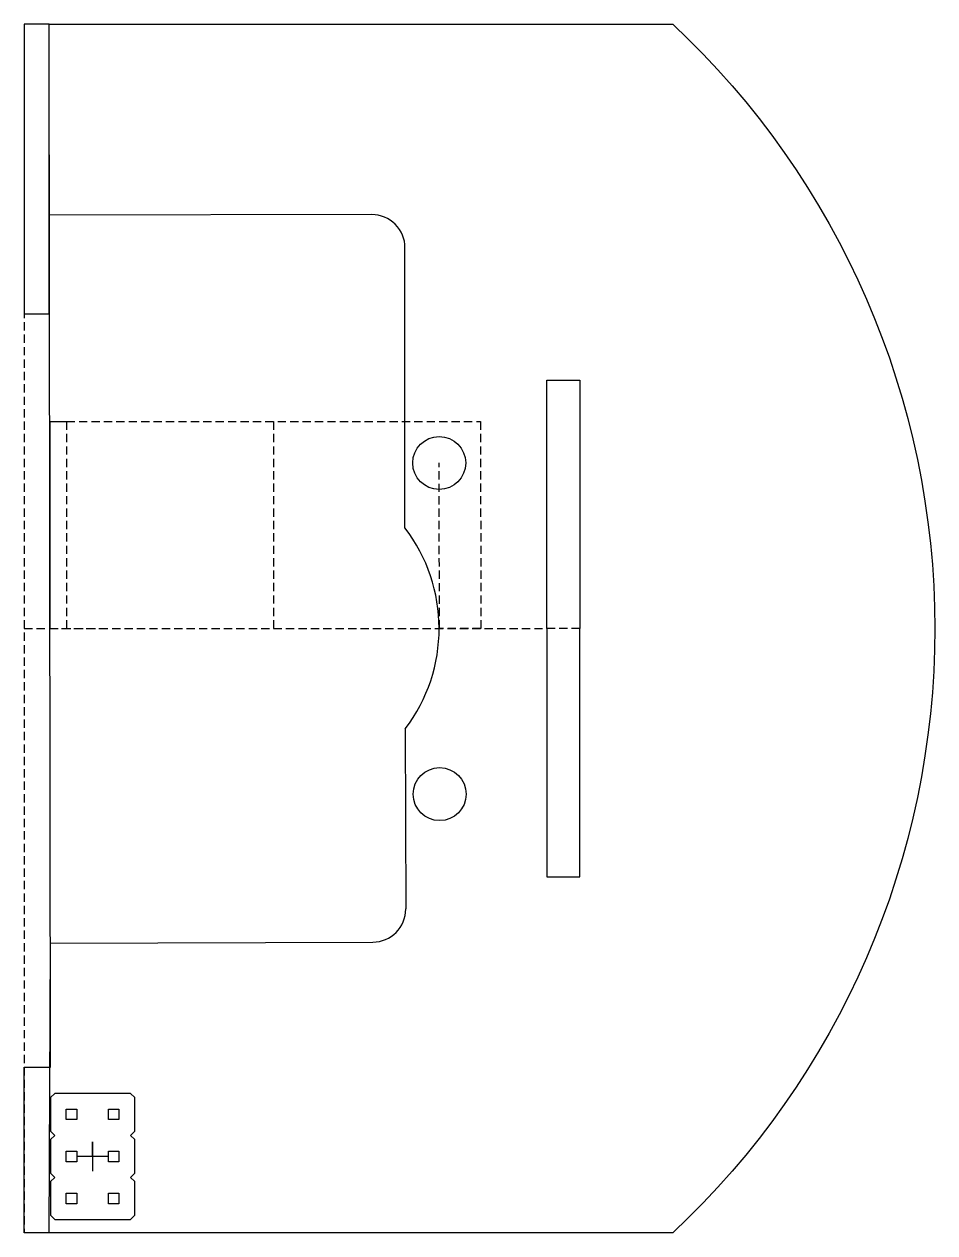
# Model space of a CAD drawing. Header units: millimetres. Extents: x 0 to 55, y -34.5 to 38.5.
import ezdxf

# ---------------------------------------------------------------- set-up
doc = ezdxf.new("R2010")
doc.units = ezdxf.units.MM
doc.linetypes.add('DASHED', pattern=[0.75, 0.5, -0.25])
doc.layers.get('0').update_dxf_attribs({"linetype": 'CONTINUOUS'})

msp = doc.modelspace()

# ---------------------------------------------------------------- linework, layer by layer
at = {"linetype": 'DASHED'}
for p, q in [((0, 38.5), (0, -34.5)), ((2.562, 14.501), (27.562, 14.501)), ((2.562, 14.501), (2.562, 2)), ((15.062, 14.501), (15.062, 2)), ((27.562, 14.501), (27.58, 2)), ((25.08, 1.996), (25.066, 11.996)), ((0, 2), (5, 2)), ((1.562, 2), (31.562, 2)), ((27.58, 2), (25.08, 1.996)), ((33.562, 2), (31.562, 2))]:
    msp.add_line(p, q, dxfattribs=at)
for p, q in [((20.997, 26.997), (1.526, 26.969)), ((23, 8.082), (23, 24.997)), ((31.562, 2), (31.562, 17)), ((31.562, 17), (33.562, 17)), ((33.562, 17), (33.562, 2)), ((1.562, 14.5), (2.562, 14.501)), ((1.562, 2), (1.562, 14.5)), ((31.562, 2), (31.562, -13)), ((33.562, -13), (33.562, 2)), ((23.017, -4.059), (23.048, -14.939)), ((31.562, -13), (33.562, -13)), ((1.5, -34.5), (1.589, -17)), ((1.589, -17), (21.054, -16.945)), ((4.135, -29.885), (4.135, -29)), ((4.135, -29), (4.135, -30.768)), ((5.085, -29.885), (3.185, -29.885))]:
    msp.add_line(p, q)
for points in [[(0, 21), (1.51, 21), (1.51, 38.5), (0, 38.5)], [(1.595, -33.441), (1.849, -33.695), (6.421, -33.695), (6.675, -33.441), (6.675, -31.409), (6.421, -31.155), (6.675, -30.901), (6.675, -28.869), (6.421, -28.615), (6.675, -28.361), (6.675, -26.329), (6.421, -26.075), (1.849, -26.075), (1.595, -26.329), (1.595, -28.361), (1.849, -28.615), (1.595, -28.869), (1.595, -30.901), (1.849, -31.155), (1.595, -31.409)], [(3.185, -27.025), (3.185, -27.665), (2.545, -27.665), (2.545, -27.025)], [(5.085, -27.665), (5.085, -27.025), (5.725, -27.025), (5.725, -27.665)], [(3.185, -29.565), (3.185, -30.205), (2.545, -30.205), (2.545, -29.565)], [(5.725, -29.565), (5.725, -30.205), (5.085, -30.205), (5.085, -29.565)], [(3.185, -32.105), (3.185, -32.745), (2.545, -32.745), (2.545, -32.105)], [(5.725, -32.745), (5.085, -32.745), (5.085, -32.105), (5.725, -32.105)]]:
    msp.add_lwpolyline(points, close=True)
msp.add_lwpolyline([(1.51, 38.5), (39.172, 38.5, -0.433634), (39.172, -34.5), (0, -34.5), (0, -24.5), (1.6, -24.5)], format="xyb", close=True)
for centre in [(25.066, 11.996), (25.094, -8.004)]:
    msp.add_circle(centre, 1.6)
for centre, radius, start, end in [((21, 24.997), 2, 0, 90.08185), ((15.062, 2), 10, -37.29605, 37.45927), ((21.048, -14.945), 2, -89.8363, 0.1637)]:
    msp.add_arc(centre, radius, start, end)

doc.saveas('drawing.dxf')
